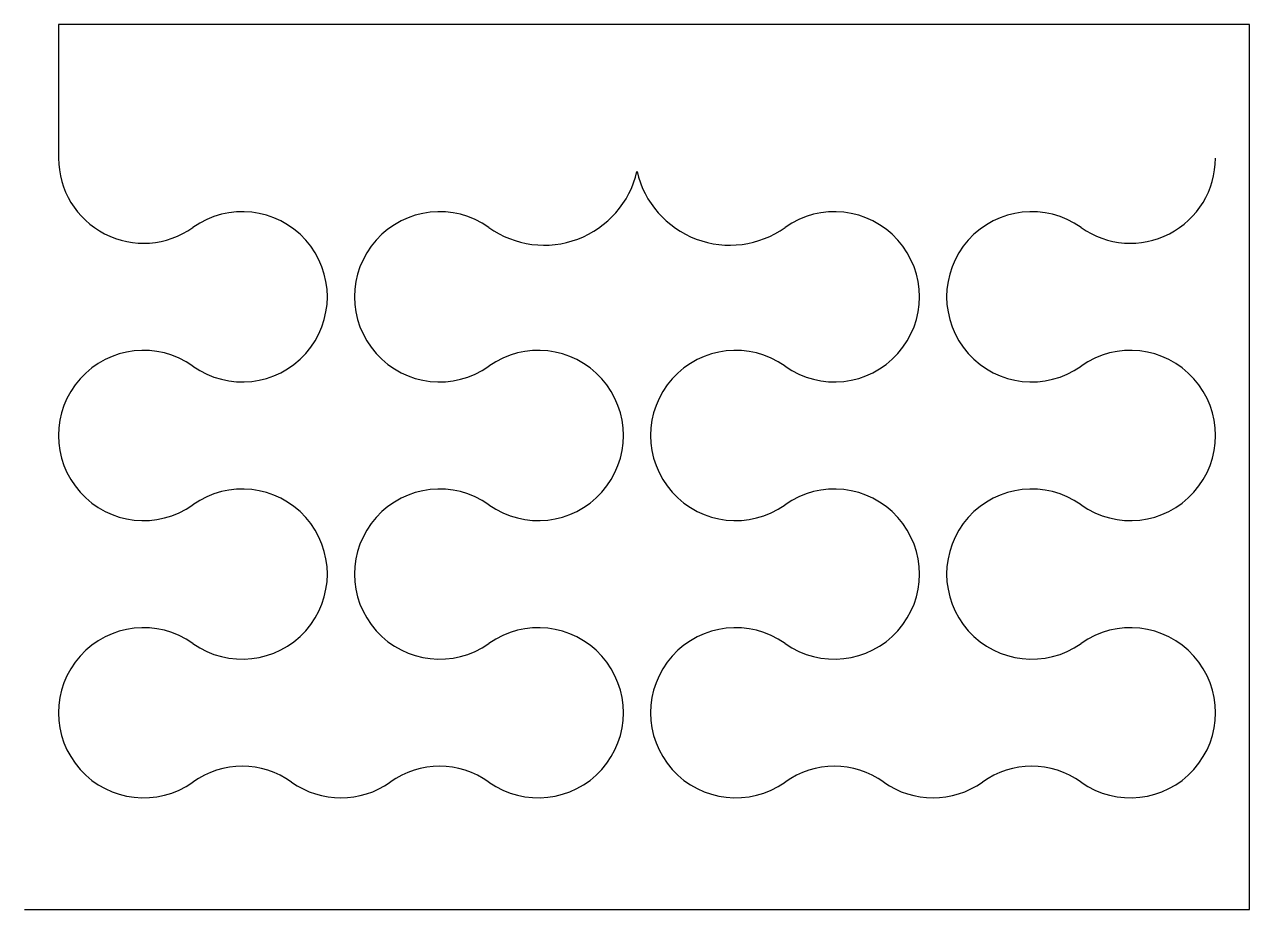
# Model space of a CAD drawing. Header units: millimetres. Extents: x 0 to 1800, y 0 to 1300.
import ezdxf

# ---------------------------------------------------------------- set-up
doc = ezdxf.new("R2010")
doc.units = ezdxf.units.MM

msp = doc.modelspace()

# ---------------------------------------------------------------- linework, layer by layer
at = {"color": 7, "linetype": 'Continuous'}
for p, q in [((1800, 1300), (50, 1300)), ((50, 1300), (50, 1103.7)), ((1800, 0), (1800, 1300)), ((0, 0), (1800, 0))]:
    msp.add_line(p, q, dxfattribs=at)
for centre, radius, start, end in [((175, 1103.7), 125, 180, 305.4505), ((1625, 1103.7), 125, 234.5495, 0), ((763.7, 1115.9), 140, 234.5495, 346.7981), ((1036.3, 1115.9), 140, 193.2019, 305.4505), ((320, 900), 125, 234.5495, 125.4505), ((610, 900), 125, 54.5495, 305.4505), ((1190, 900), 125, 234.5495, 125.4505), ((1480, 900), 125, 54.5495, 305.4505), ((175, 696.3), 125, 54.5495, 305.4505), ((755, 696.3), 125, 234.5495, 125.4505), ((1045, 696.3), 125, 54.5495, 305.4505), ((1625, 696.3), 125, 234.5495, 125.4505), ((320, 492.7), 125, 234.5495, 125.4505), ((610, 492.7), 125, 54.5495, 305.4505), ((1190, 492.7), 125, 234.5495, 125.4505), ((1480, 492.7), 125, 54.5495, 305.4505), ((175, 289), 125, 54.5495, 305.4505), ((755, 289), 125, 234.5495, 125.4505), ((1045, 289), 125, 54.5495, 305.4505), ((1625, 289), 125, 234.5495, 125.4505), ((320, 85.4), 125, 54.5495, 125.4505), ((610, 85.4), 125, 54.5495, 125.4505), ((1190, 85.4), 125, 54.5495, 125.4505), ((1480, 85.4), 125, 54.5495, 125.4505), ((465, 289), 125, 234.5495, 305.4505), ((1335, 289), 125, 234.5495, 305.4505)]:
    msp.add_arc(centre, radius, start, end, dxfattribs=at)

doc.saveas('drawing.dxf')
